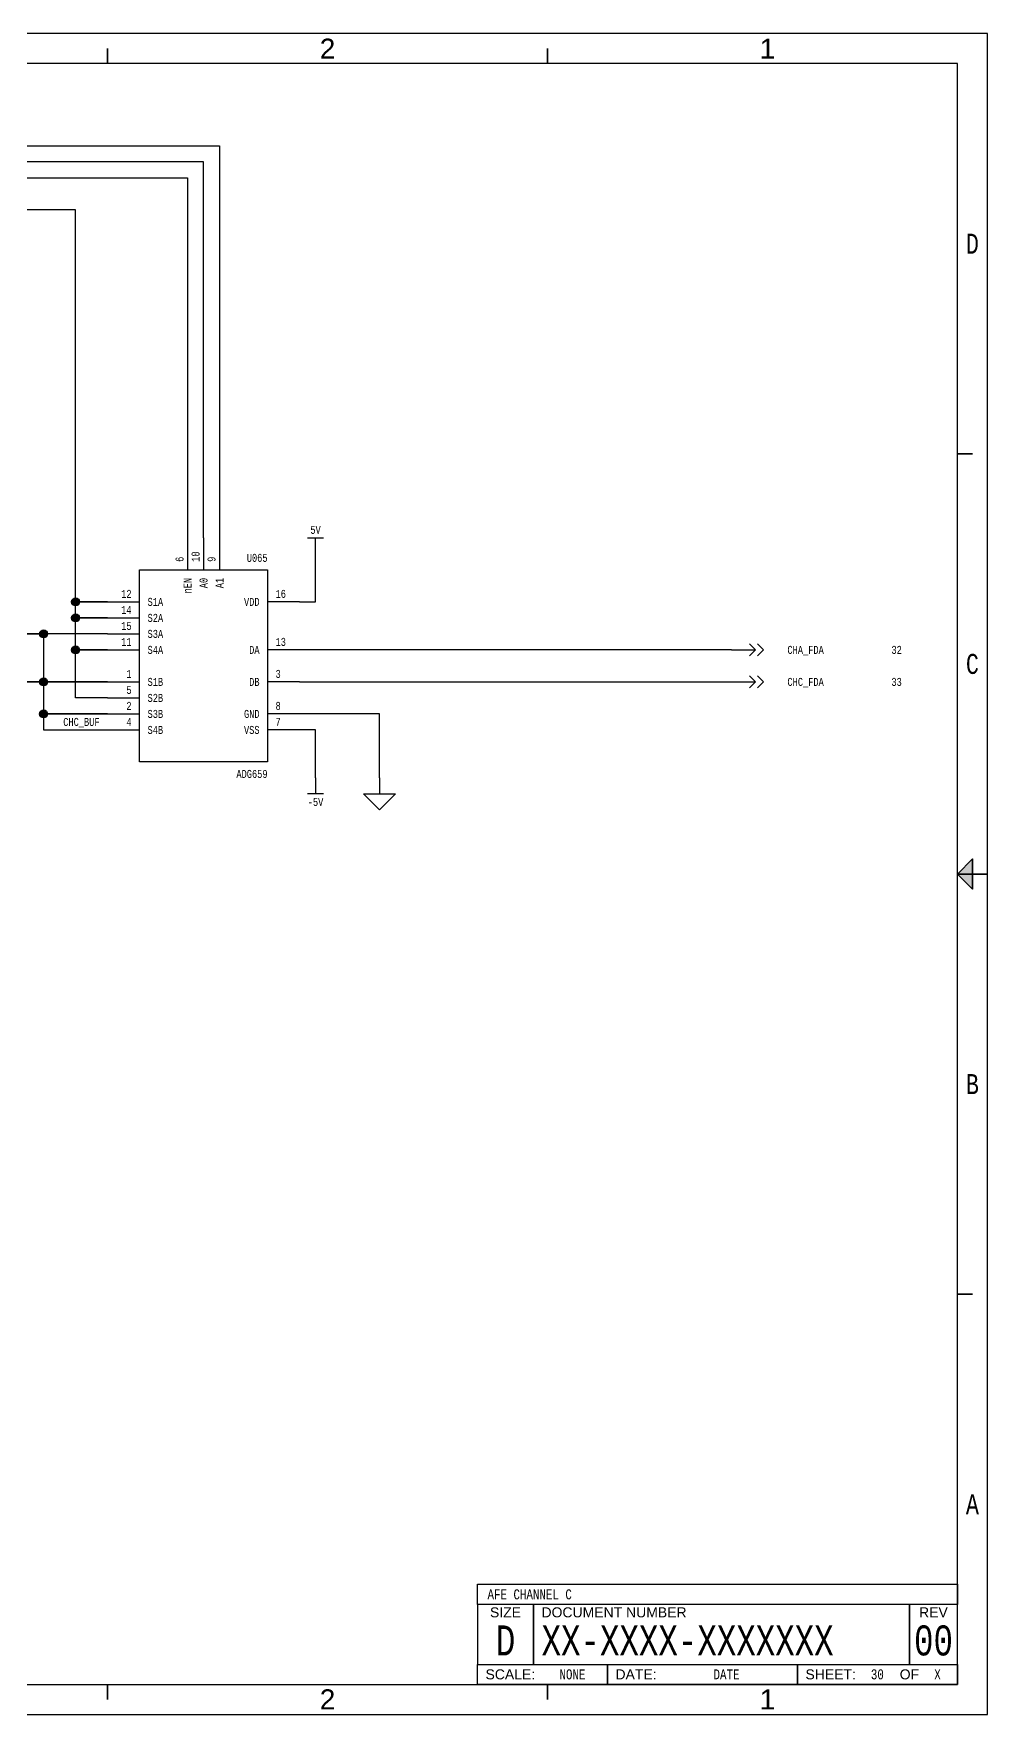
# Paper-space layout '30' of a CAD drawing. Header units: inches. Extents: x 0.2 to 16.8, y 0.2 to 10.8.
# Drawn here: x 10.79 to 16.75, y 0.25 to 10.75 of the extents above; entities that cross this region are included whole.
import ezdxf
from ezdxf.enums import TextEntityAlignment as Align

# ---------------------------------------------------------------- set-up
doc = ezdxf.new("R2010")
doc.units = ezdxf.units.IN
doc.header["$MEASUREMENT"] = 0
for name, color, linetype in [('BORDER', 13, 'Continuous'), ('COMPONENT', 14, 'Continuous'), ('SIGNAL', 84, 'Continuous'), ('TEXT', 252, 'Continuous')]:
    doc.layers.add(name, color=color, linetype=linetype)
doc.styles.add('Monotxt_75', font='monotxt.shx', dxfattribs={"width": 0.75})
doc.styles.get("Standard").update_dxf_attribs({"font": 'arial.ttf'})

# ---------------------------------------------------------------- blocks, each defined once
blk = doc.blocks.new('ANSI B Frame')
at = {"layer": 'BORDER', "lineweight": 35}
h = blk.add_hatch(color=256, dxfattribs=at)
h.dxf.hatch_style = 1
h.paths.add_polyline_path([(16.65625, 5.59375), (16.65625, 5.5), (16.5625, 5.5)])
h.paths.add_polyline_path([(16.5625, 5.5), (16.65625, 5.5), (16.65625, 5.40625)])
at = {"layer": 'BORDER'}
for points in [[(0.25, 0.25), (16.75, 0.25), (16.75, 10.75), (0.25, 10.75)], [(0.4375, 0.4375), (16.5625, 0.4375), (16.5625, 10.5625), (0.4375, 10.5625)], [(13.5625, 1.0625), (16.5625, 1.0625), (16.5625, 0.9375), (13.5625, 0.9375)], [(13.5625, 0.9375), (13.5625, 0.5625), (13.9125, 0.5625), (13.9125, 0.9375), (13.9125, 0.5625), (16.2625, 0.5625), (16.2625, 0.9375), (16.2625, 0.5625), (16.5625, 0.5625), (16.5625, 0.9375)], [(16.5625, 0.4375), (15.5625, 0.4375), (15.5625, 0.5625), (15.5625, 0.4375), (14.375, 0.4375), (14.375, 0.5625), (14.375, 0.4375), (13.5625, 0.4375), (13.5625, 0.5625), (16.5625, 0.5625)]]:
    blk.add_lwpolyline(points, close=True, dxfattribs=at)
at = {"layer": 'BORDER', "lineweight": 35}
for points in [[(11.25, 10.65625), (11.25, 10.5625)], [(14, 10.65625), (14, 10.5625)], [(16.65625, 8.125), (16.5625, 8.125)], [(16.5625, 5.5), (16.75, 5.5)], [(16.65625, 2.875), (16.5625, 2.875)], [(11.25, 0.34375), (11.25, 0.4375)], [(14, 0.34375), (14, 0.4375)]]:
    blk.add_lwpolyline(points, dxfattribs=at)
blk.add_lwpolyline([(16.5625, 5.5), (16.65625, 5.59375), (16.65625, 5.40625)], close=True, dxfattribs=at)
at = {"layer": 'BORDER', "style": 'Monotxt_75', "width": 0.75}
for s, p in [('D', (16.65625, 9.4375)), ('C', (16.65625, 6.8125)), ('B', (16.65625, 4.1875)), ('A', (16.65625, 1.5625))]:
    blk.add_text(s, height=0.125, dxfattribs=at).set_placement(p, align=Align.MIDDLE_CENTER)
at = {"layer": 'BORDER'}
for s, p in [('SIZE', (13.7375, 0.8875)), ('REV', (16.4125, 0.8875)), ('OF', (16.2625, 0.5))]:
    blk.add_text(s, height=0.0625, dxfattribs=at).set_placement(p, align=Align.MIDDLE_CENTER)
for s, p in [('DOCUMENT NUMBER', (13.9625, 0.8875)), ('SCALE:', (13.6125, 0.5)), ('DATE:', (14.425, 0.5)), ('SHEET:', (15.6125, 0.5))]:
    blk.add_text(s, height=0.0625, dxfattribs=at).set_placement(p, align=Align.MIDDLE_LEFT)
at = {"layer": 'BORDER', "flags": 8}
for tag, p in [('ZN6', (1.625, 10.65787)), ('ZN5', (4.375, 10.66009)), ('ZN4', (7.125, 10.65625)), ('ZN3', (9.875, 10.65796)), ('ZN2', (12.625, 10.65574)), ('ZN1', (15.375, 10.65574)), ('ZN6', (1.625, 0.34375)), ('ZN5', (4.375, 0.34375)), ('ZN4', (7.125, 0.34375)), ('ZN3', (9.875, 0.34375)), ('ZN2', (12.625, 0.34375)), ('ZN1', (15.375, 0.34375))]:
    blk.add_attdef(tag, text='', height=0.125, dxfattribs=at).set_placement(p, align=Align.MIDDLE_CENTER)
at = {"layer": 'TEXT', "style": 'Monotxt_75', "width": 0.75, "flags": 8}
for tag, height, p in [('DESRP', 0.0625, (13.625, 1)), ('DWG_NO', 0.1875, (13.9625, 0.7125))]:
    blk.add_attdef(tag, text='', height=height, dxfattribs=at).set_placement(p, align=Align.MIDDLE_LEFT)
for tag, height, p in [('SHTSZ', 0.1875, (13.7375, 0.7125)), ('REV', 0.1875, (16.4125, 0.7125)), ('SCALE', 0.0625, (14.15625, 0.5)), ('REVDATE', 0.0625, (15.11875, 0.5)), ('CURRSHT', 0.0625, (16.0625, 0.5)), ('LASTSHT', 0.0625, (16.4375, 0.5))]:
    blk.add_attdef(tag, text='', height=height, dxfattribs=at).set_placement(p, align=Align.MIDDLE_CENTER)
blk = doc.blocks.new('TO_CONN')
for points in [[(0, 0), (0.075, 0)], [(0.05625, 0.01875), (0.075, 0), (0.05625, -0.01875)], [(0.08125, 0.01875), (0.1, 0), (0.08125, -0.01875)]]:
    blk.add_lwpolyline(points)
blk = doc.blocks.new('CONNECT')
blk.add_hatch(color=256).paths.add_polyline_path([(0.0125, 0, 1), (-0.0125, 0, 1)])
blk.add_circle((0, 0), 0.0125)
blk = doc.blocks.new('ADG659')
for points in [[(-0.1, 0.8), (-0.1, 0.6)], [(0, 0.8), (0, 0.6)], [(0.1, 0.8), (0.1, 0.6)], [(-0.6, 0.4), (-0.4, 0.4)], [(0.6, 0.4), (0.4, 0.4)], [(-0.6, 0.3), (-0.4, 0.3)], [(-0.6, 0.2), (-0.4, 0.2)], [(-0.6, 0.1), (-0.4, 0.1)], [(0.6, 0.1), (0.4, 0.1)], [(-0.6, -0.1), (-0.4, -0.1)], [(0.6, -0.1), (0.4, -0.1)], [(-0.6, -0.2), (-0.4, -0.2)], [(-0.6, -0.3), (-0.4, -0.3)], [(0.6, -0.3), (0.4, -0.3)], [(-0.6, -0.4), (-0.4, -0.4)], [(0.6, -0.4), (0.4, -0.4)]]:
    blk.add_lwpolyline(points)
blk.add_lwpolyline([(-0.4, 0.6), (0.4, 0.6), (0.4, -0.6), (-0.4, -0.6)], close=True)
at = {"layer": 'TEXT', "style": 'Monotxt_75', "width": 0.75}
for s, p in [('6', (-0.125, 0.65)), ('10', (-0.025, 0.65)), ('9', (0.075, 0.65))]:
    blk.add_text(s, height=0.05, rotation=90, dxfattribs=at).set_placement(p)
for s, p in [('nEN', (-0.1, 0.55)), ('A0', (0, 0.55)), ('A1', (0.1, 0.55))]:
    blk.add_text(s, height=0.05, rotation=90, dxfattribs=at).set_placement(p, align=Align.MIDDLE_RIGHT)
for s, p in [('12', (-0.45, 0.425)), ('14', (-0.45, 0.325)), ('15', (-0.45, 0.225)), ('11', (-0.45, 0.125)), ('1', (-0.45, -0.075)), ('5', (-0.45, -0.175)), ('2', (-0.45, -0.275)), ('4', (-0.45, -0.375))]:
    blk.add_text(s, height=0.05, dxfattribs=at).set_placement(p, align=Align.RIGHT)
for s, p in [('S1A', (-0.35, 0.4)), ('S2A', (-0.35, 0.3)), ('S3A', (-0.35, 0.2)), ('S4A', (-0.35, 0.1)), ('S1B', (-0.35, -0.1)), ('S2B', (-0.35, -0.2)), ('S3B', (-0.35, -0.3)), ('S4B', (-0.35, -0.4))]:
    blk.add_text(s, height=0.05, dxfattribs=at).set_placement(p, align=Align.MIDDLE_LEFT)
for s, p in [('VDD', (0.35, 0.4)), ('DA', (0.35, 0.1)), ('DB', (0.35, -0.1)), ('GND', (0.35, -0.3)), ('VSS', (0.35, -0.4))]:
    blk.add_text(s, height=0.05, dxfattribs=at).set_placement(p, align=Align.MIDDLE_RIGHT)
for s, p in [('16', (0.45, 0.425)), ('13', (0.45, 0.125)), ('3', (0.45, -0.075)), ('8', (0.45, -0.275)), ('7', (0.45, -0.375))]:
    blk.add_text(s, height=0.05, dxfattribs=at).set_placement(p)
blk.add_text('ADG659', height=0.05, dxfattribs=at).set_placement((0.4, -0.65), align=Align.TOP_RIGHT)
at = {"layer": 'TEXT', "style": 'Monotxt_75', "width": 0.75, "flags": 8}
blk.add_attdef('REFID', text='', height=0.05, dxfattribs=at).set_placement((0.4, 0.65), align=Align.RIGHT)
blk = doc.blocks.new('SUPPLY_BUS')
for points in [[(0, 0), (0.05, 0)], [(0.05, 0.025), (0.05, -0.025)]]:
    blk.add_lwpolyline(points)
blk = doc.blocks.new('FLOAT_GND')
blk.add_lwpolyline([(0, 0), (0, -0.05)])
blk.add_lwpolyline([(-0.05, -0.05), (0.05, -0.05), (0, -0.1)], close=True)

psp = doc.layouts.new('30')

# ---------------------------------------------------------------- linework, layer by layer
at = {"layer": 'SIGNAL'}
for points in [[(1.85, 10.05), (11.95, 10.05), (11.95, 7.6)], [(11.85, 7.6), (11.85, 9.95), (1.85, 9.95)], [(1.85, 9.85), (11.75, 9.85), (11.75, 7.6)], [(11.25, 6.6), (11.05, 6.6), (11.05, 6.9), (11.25, 6.9), (11.075, 6.9), (11.05, 6.925), (11.05, 7.1), (11.25, 7.1), (11.075, 7.1), (11.05, 7.125), (11.05, 7.2), (11.25, 7.2), (11.075, 7.2), (11.05, 7.225), (11.05, 9.65), (1.85, 9.65)], [(12.45, 7.2), (12.55, 7.2), (12.55, 7.5)], [(11.25, 7), (10.55, 7), (10.85, 7), (10.85, 6.7), (11.25, 6.7), (10.65, 6.7), (10.825, 6.7), (10.85, 6.675), (10.85, 6.5), (11.25, 6.5), (10.875, 6.5), (10.85, 6.475), (10.85, 6.4), (11.25, 6.4)], [(15.15, 6.9), (12.45, 6.9)], [(12.45, 6.7), (15.15, 6.7)], [(12.95, 6.1), (12.95, 6.5), (12.45, 6.5)], [(12.55, 6.1), (12.55, 6.4), (12.45, 6.4)]]:
    psp.add_lwpolyline(points, dxfattribs=at)

# ---------------------------------------------------------------- block references
ref = psp.add_blockref('ANSI B Frame', (0, 0))
ref.add_attrib('SHTSZ', 'D', dxfattribs={"layer": 'TEXT', "height": 0.188, "style": 'Monotxt_75', "width": 0.75}).set_placement((13.738, 0.712), align=Align.MIDDLE_CENTER)
ref.add_attrib('DWG_NO', 'XX-XXXX-XXXXXXX', dxfattribs={"layer": 'TEXT', "height": 0.1875, "style": 'Monotxt_75', "width": 0.75}).set_placement((13.963, 0.712), align=Align.MIDDLE_LEFT)
ref.add_attrib('REV', '00', dxfattribs={"layer": 'TEXT', "height": 0.1875, "style": 'Monotxt_75', "width": 0.75}).set_placement((16.413, 0.712), align=Align.MIDDLE_CENTER)
ref.add_attrib('SCALE', 'NONE', dxfattribs={"layer": 'TEXT', "height": 0.0625, "style": 'Monotxt_75', "width": 0.75}).set_placement((14.156, 0.5), align=Align.MIDDLE_CENTER)
ref.add_attrib('REVDATE', 'DATE', dxfattribs={"layer": 'TEXT', "height": 0.0625, "style": 'Monotxt_75', "width": 0.75}).set_placement((15.119, 0.5), align=Align.MIDDLE_CENTER)
ref.add_attrib('CURRSHT', '30', dxfattribs={"layer": 'TEXT', "height": 0.0625, "style": 'Monotxt_75', "width": 0.75}).set_placement((16.062, 0.5), align=Align.MIDDLE_CENTER)
ref.add_attrib('LASTSHT', 'X', dxfattribs={"layer": 'TEXT', "height": 0.0625, "style": 'Monotxt_75', "width": 0.75}).set_placement((16.438, 0.5), align=Align.MIDDLE_CENTER)
ref.add_attrib('DESRP', 'AFE CHANNEL C', dxfattribs={"layer": 'TEXT', "height": 0.0625, "style": 'Monotxt_75', "width": 0.75}).set_placement((13.625, 1), align=Align.MIDDLE_LEFT)
ref.add_attrib('ZN1', '1', dxfattribs={"layer": 'BORDER', "height": 0.125}).set_placement((15.375, 0.344), align=Align.MIDDLE_CENTER)
ref.add_attrib('ZN1', '1', dxfattribs={"layer": 'BORDER', "height": 0.125}).set_placement((15.375, 10.656), align=Align.MIDDLE_CENTER)
ref.add_attrib('ZN2', '2', dxfattribs={"layer": 'BORDER', "height": 0.125}).set_placement((12.625, 0.344), align=Align.MIDDLE_CENTER)
ref.add_attrib('ZN2', '2', dxfattribs={"layer": 'BORDER', "height": 0.125}).set_placement((12.625, 10.656), align=Align.MIDDLE_CENTER)
at = {"layer": 'COMPONENT'}
ref = psp.add_blockref('ADG659', (11.85, 6.8), dxfattribs=at)
ref.add_attrib('REFID', 'U065', dxfattribs={"layer": 'TEXT', "height": 0.05, "style": 'Monotxt_75', "width": 0.75}).set_placement((12.25, 7.45), align=Align.RIGHT)
at = {"layer": 'COMPONENT', "xscale": 2, "yscale": 2, "zscale": 2}
for p, rotation in [((12.55, 7.5), 90), ((12.55, 6.1), 270)]:
    psp.add_blockref('SUPPLY_BUS', p, dxfattribs=dict(at, rotation=rotation))
for name, p in [('TO_CONN', (15.15, 6.9)), ('TO_CONN', (15.15, 6.7)), ('FLOAT_GND', (12.95, 6.1))]:
    psp.add_blockref(name, p, dxfattribs=at)
at = {"layer": 'SIGNAL', "xscale": 2, "yscale": 2, "zscale": 2}
for p in [(11.05, 7.2), (11.05, 7.1), (10.85, 7), (11.05, 6.9), (10.85, 6.7), (10.85, 6.5)]:
    psp.add_blockref('CONNECT', p, dxfattribs=at)

# ---------------------------------------------------------------- texts
at = {"layer": 'TEXT', "style": 'Monotxt_75', "width": 0.75}
psp.add_text('5V', height=0.05, dxfattribs=at).set_placement((12.55, 7.625), align=Align.CENTER)
for s, p in [('CHA_FDA', (15.5, 6.9)), ('32', (16.15, 6.9)), ('CHC_FDA', (15.5, 6.7)), ('33', (16.15, 6.7))]:
    psp.add_text(s, height=0.05, dxfattribs=at).set_placement(p, align=Align.MIDDLE_LEFT)
psp.add_text('CHC_BUF', height=0.05, dxfattribs=at).set_placement((11.2, 6.45), align=Align.MIDDLE_RIGHT)
psp.add_text('-5V', height=0.05, dxfattribs=at).set_placement((12.55, 5.975), align=Align.TOP_CENTER)

doc.saveas('drawing.dxf')
